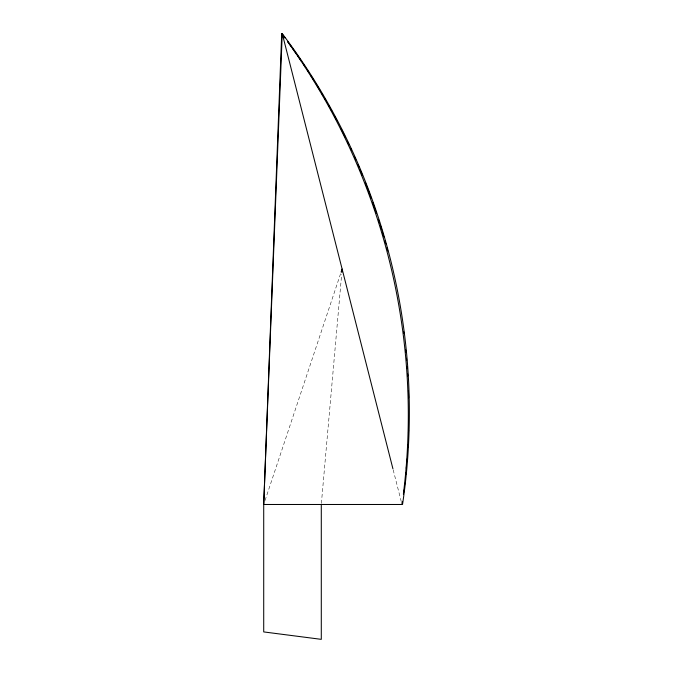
<?xml version="1.0" encoding="UTF-8"?>
<svg xmlns="http://www.w3.org/2000/svg" width="673" height="673" viewBox="0 0 673 673"><rect width="100%" height="100%" fill="white"/><g stroke="black" fill="none" stroke-linecap="round" stroke-linejoin="round"><path stroke-width="0.5" stroke-dasharray="3.37 2.52" d="M321.383 503.429L341.665 274.298M265.044 500.485L340.799 273.053M393.183 469.83L401.226 501.419"/><path stroke-width="1.01" d="M341.85 272.203L342.128 269.065L341.127 272.06M392.931 468.812L282.248 33.65L281.709 33.65L263.715 504.481L263.715 631.922L321.29 639.35L321.29 504.481M408.57 429.954A627.396 627.396 0 0 1 408.469 433.075M407.989 444.508A627.396 627.396 0 0 1 407.821 447.621M407.072 459.028A627.396 627.396 0 0 1 406.913 461.106M406.484 466.28A627.396 627.396 0 0 1 406.299 468.349M405.92 472.488A627.396 627.396 0 0 1 405.718 474.558M404.717 483.862A627.396 627.396 0 0 1 404.473 485.931M403.968 490.062A627.396 627.396 0 0 1 403.707 492.123M284.83 37.806A627.396 627.396 0 0 0 281.709 33.65A637.651 637.617 75.7 0 1 284.797 37.823M287.909 41.987A627.396 627.396 0 0 1 290.963 46.201M292.772 48.734A627.396 627.396 0 0 1 296.364 53.84M297.55 55.548A627.396 627.396 0 0 1 301.655 61.563M303.969 65.012A627.396 627.396 0 0 1 305.685 67.62M307.393 70.228A627.396 627.396 0 0 1 309.084 72.844M310.766 75.469A627.396 627.396 0 0 1 311.877 77.227M312.987 78.985A627.396 627.396 0 0 1 314.636 81.635M316.276 84.285A627.396 627.396 0 0 1 320.575 91.41M321.635 93.202A627.396 627.396 0 0 1 323.217 95.886M324.781 98.586A627.396 627.396 0 0 1 325.816 100.386M328.887 105.812A627.396 627.396 0 0 1 329.896 107.63M330.906 109.447A627.396 627.396 0 0 1 331.907 111.272M334.38 115.84A627.396 627.396 0 0 1 336.82 120.433M341.11 128.753A627.396 627.396 0 0 1 345.274 137.124M347.537 141.801A627.396 627.396 0 0 1 348.875 144.619M350.633 148.388A627.396 627.396 0 0 1 351.508 150.272M354.503 156.91A627.396 627.396 0 0 1 355.765 159.762M357.843 164.532A627.396 627.396 0 0 1 359.062 167.4M359.87 169.31A627.396 627.396 0 0 1 362.259 175.073M365.346 182.795A627.396 627.396 0 0 1 371.227 198.358M372.632 202.27A627.396 627.396 0 0 1 376.367 213.08M378.63 219.987A627.396 627.396 0 0 1 379.58 222.965M380.203 224.942A627.396 627.396 0 0 1 381.734 229.914M382.34 231.899A627.396 627.396 0 0 1 383.812 236.888M384.956 240.884A627.396 627.396 0 0 1 385.806 243.887M386.908 247.9A627.396 627.396 0 0 1 387.715 250.911M403.59 331.427A627.396 627.396 0 0 1 403.85 333.497M405.718 350.019A627.396 627.396 0 0 1 405.928 352.088M406.492 358.297A627.396 627.396 0 0 1 406.669 360.375M407.148 366.592A627.396 627.396 0 0 1 407.3 368.669M407.636 373.851A627.396 627.396 0 0 1 407.762 375.929M408.435 390.458A627.396 627.396 0 0 1 408.646 397.735M287.851 42.02A637.651 637.617 75.7 0 1 403.371 494.184M282.248 33.65L263.715 504.481L402.538 504.481A627.396 627.396 0 0 0 282.248 33.65M402.151 503.454A627.396 627.396 0 0 0 402.454 501.393A637.651 637.617 75.7 0 1 402.143 503.446"/></g></svg>
